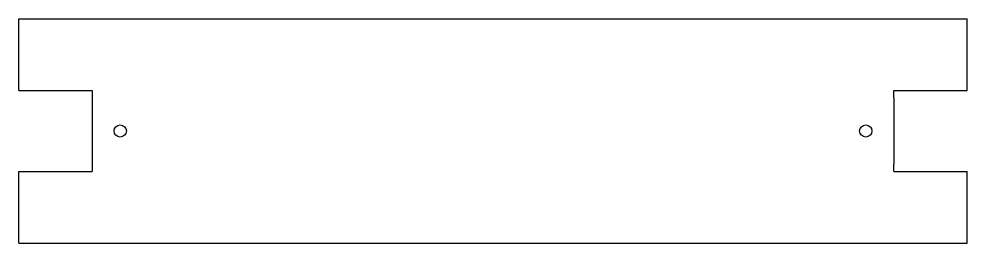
# Model space of a CAD drawing. Header units: millimetres. Extents: x 246 to 789, y 411 to 539.
import ezdxf

# ---------------------------------------------------------------- set-up
doc = ezdxf.new("R2010")
doc.units = ezdxf.units.MM
doc.layers.add('Default', color=7, linetype='Continuous')
doc.layers.add('TRAVESSA_CENTRAL', color=7, linetype='Continuous')

# ---------------------------------------------------------------- blocks, each defined once
blk = doc.blocks.new('SE')
at = {"layer": 'TRAVESSA_CENTRAL', "color": 7, "linetype": 'Continuous'}
for p, q in [((246.33, 539.18), (789.33, 539.18)), ((246.33, 498.18), (246.33, 539.18)), ((789.33, 498.18), (789.33, 539.18)), ((246.33, 498.18), (288.33, 498.18)), ((288.33, 498.18), (288.33, 494)), ((747.33, 494), (747.33, 498.18)), ((747.33, 498.18), (789.33, 498.18)), ((288.33, 494), (288.33, 456)), ((747.33, 494), (747.33, 456)), ((246.33, 451.82), (288.33, 451.82)), ((246.33, 410.82), (246.33, 451.82)), ((288.33, 456), (288.33, 451.82)), ((747.33, 451.82), (747.33, 456)), ((747.33, 451.82), (789.33, 451.82)), ((789.33, 410.82), (789.33, 451.82)), ((246.33, 410.82), (789.33, 410.82))]:
    blk.add_line(p, q, dxfattribs=at)
for centre in [(304.33, 475), (731.33, 475)]:
    blk.add_circle(centre, 3.5, dxfattribs=at)

msp = doc.modelspace()

# ---------------------------------------------------------------- block references
at = {"layer": 'Default'}
msp.add_blockref('SE', (0, 0), dxfattribs=at)

doc.saveas('drawing.dxf')
